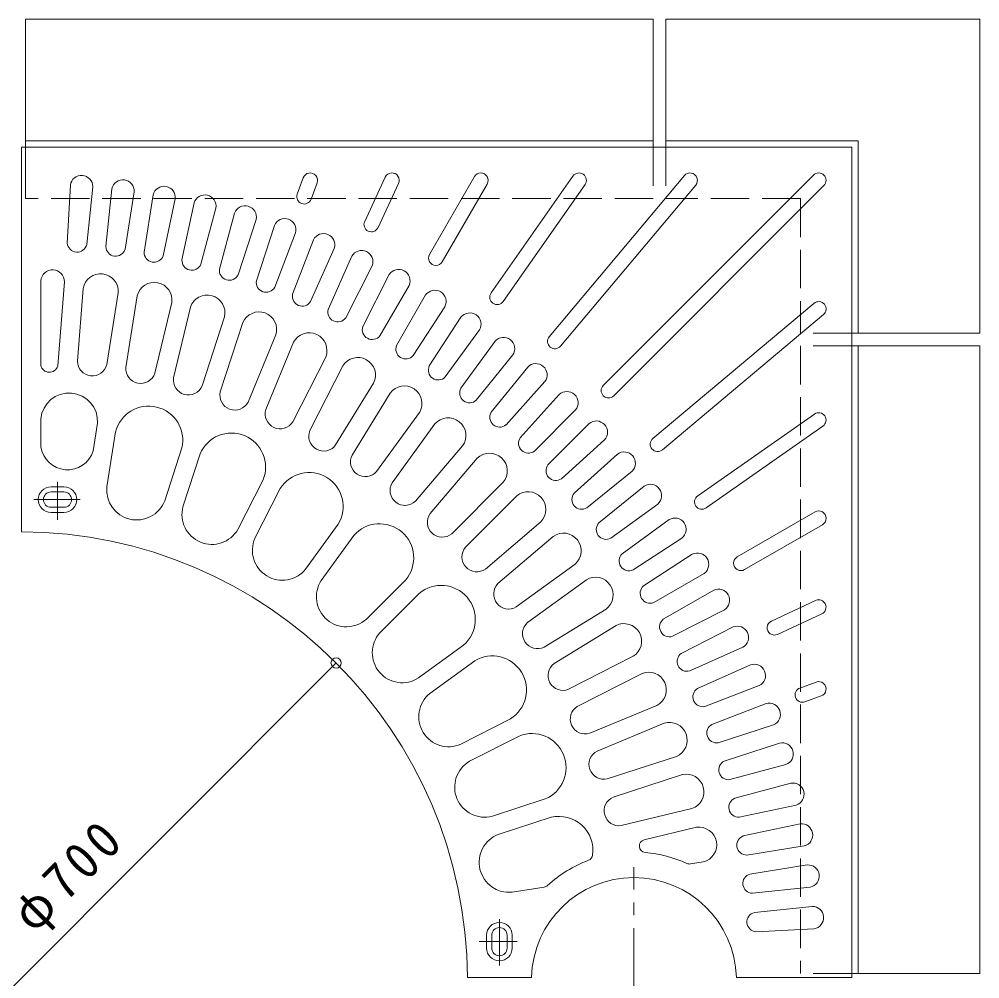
# Model space of a CAD drawing. Units: millimetres at full size, sheet at 1:10; details may follow other scales. Extents: x -1690 to 1870, y -1366 to 1268.
# Drawn here: x -838 to -88, y 412 to 1161 of the extents above; entities that cross this region are included whole.
import ezdxf

# ---------------------------------------------------------------- set-up
doc = ezdxf.new("R2010")
doc.units = ezdxf.units.MM
doc.header["$LTSCALE"] = 10
doc.header["$PDMODE"] = 32
doc.header["$PDSIZE"] = 8
doc.linetypes.add('CHAIN1', pattern=[8, 5, -1, 1, -1])
doc.linetypes.add('DASHED3', pattern=[4, 3, -1])
for name, color, linetype, lineweight in [('C-0', 3, 'Continuous', 9), ('C-1', 2, 'Continuous', 9), ('C-4', 7, 'Continuous', 9)]:
    doc.layers.add(name, color=color, linetype=linetype, lineweight=lineweight)
doc.styles.add('ＭＳ ゴシック', font='')
doc.styles.get('ＭＳ ゴシック').set_extended_font_data('MS Gothic')

msp = doc.modelspace()

# ---------------------------------------------------------------- linework, layer by layer
at = {"layer": 'C-0'}
for p, q in [((-188.09, 1060.89), (-188.09, 412.89)), ((-616.28, 1037.11), (-620.92, 1024.36)), ((-552.2, 1037.57), (-568.28, 1003.1)), ((-482.66, 1038.01), (-517.69, 977.33)), ((-405.69, 1038.44), (-469.54, 947.25)), ((-318.68, 1038.83), (-424.2, 913.09)), ((-217.9, 1039.21), (-382, 875.1)), ((-798.06, 1031.46), (-800.43, 986.12)), ((-780.55, 1030.08), (-785.3, 984.93)), ((-765.63, 1028.51), (-770.38, 983.36)), ((-605.48, 1033.17), (-610.11, 1020.43)), ((-541.78, 1032.71), (-557.86, 998.24)), ((-472.7, 1032.26), (-507.73, 971.58)), ((-396.27, 1031.84), (-460.12, 940.65)), ((-309.87, 1031.44), (-415.39, 905.7)), ((-209.77, 1031.07), (-373.87, 866.97)), ((-748.22, 1026.22), (-755.33, 981.38)), ((-733.41, 1023.87), (-740.51, 979.03)), ((-716.14, 1020.67), (-725.58, 976.27)), ((-701.47, 1017.55), (-710.91, 973.15)), ((-684.4, 1013.45), (-696.15, 969.61)), ((-669.91, 1009.57), (-681.66, 965.72)), ((-653.07, 1004.58), (-667.1, 961.41)), ((-638.81, 999.95), (-652.84, 956.77)), ((-622.25, 994.09), (-638.52, 951.71)), ((-608.25, 988.71), (-624.52, 946.33)), ((-592.03, 981.99), (-610.49, 940.52)), ((-578.32, 975.89), (-596.79, 934.42)), ((-562.47, 968.33), (-583.08, 927.89)), ((-549.11, 961.52), (-569.72, 921.07)), ((-821.09, 956.71), (-821.09, 890.76)), ((-802.71, 955.99), (-807.88, 890.24)), ((-533.68, 953.14), (-556.37, 913.83)), ((-788.09, 950.61), (-792.54, 894.07)), ((-760.71, 947.38), (-769.58, 891.34)), ((-745.89, 945.03), (-754.77, 889)), ((-520.69, 945.64), (-543.39, 906.33)), ((-718.85, 939.66), (-732.1, 884.49)), ((-217.53, 939.1), (-343.28, 833.59)), ((-704.27, 936.15), (-717.51, 880.99)), ((-505.72, 936.47), (-530.44, 898.4)), ((-210.14, 930.29), (-335.89, 824.78)), ((-677.73, 928.67), (-695.27, 874.71)), ((-663.47, 924.03), (-681, 870.08)), ((-493.13, 928.3), (-517.86, 890.23)), ((-478.66, 918.35), (-505.35, 881.63)), ((-637.6, 914.49), (-659.32, 862.08)), ((-623.75, 908.75), (-645.45, 856.34)), ((-466.53, 909.54), (-493.21, 872.81)), ((-598.71, 897.21), (-624.47, 846.66)), ((-452.6, 898.84), (-481.16, 863.57)), ((-585.35, 890.39), (-611.1, 839.85)), ((-440.94, 889.41), (-469.51, 854.13)), ((-427.59, 878), (-457.96, 844.27)), ((-561.29, 876.93), (-590.94, 828.55)), ((-548.51, 869.08), (-578.14, 820.72)), ((-416.44, 867.97), (-446.82, 834.23)), ((-403.7, 855.88), (-435.8, 823.78)), ((-821.09, 849.07), (-821.09, 827.15)), ((-525.58, 853.78), (-558.93, 807.88)), ((-217.13, 852.7), (-308.32, 788.85)), ((-776.83, 845.59), (-780.26, 823.94)), ((-513.45, 844.95), (-546.79, 799.06)), ((-393.1, 845.27), (-425.2, 813.17)), ((-210.54, 843.28), (-301.72, 779.43)), ((-762.74, 838.69), (-769.53, 795.82)), ((-381.01, 832.54), (-414.75, 802.16)), ((-711.01, 826.27), (-724.42, 785)), ((-491.79, 827.89), (-528.64, 784.75)), ((-696.74, 821.64), (-710.15, 780.36)), ((-480.39, 818.14), (-517.23, 775.01)), ((-370.97, 821.39), (-404.71, 791.01)), ((-359.57, 808.04), (-394.85, 779.46)), ((-803.09, 795.89), (-813.09, 795.89)), ((-647.59, 801.27), (-667.29, 762.61)), ((-460.14, 799.44), (-500.26, 759.32)), ((-350.13, 796.38), (-385.41, 767.81)), ((-803.09, 791.89), (-813.09, 791.89)), ((-634.23, 794.47), (-653.93, 755.79)), ((-449.54, 788.83), (-489.66, 748.71)), ((-803.09, 779.89), (-813.09, 779.89)), ((-339.44, 782.45), (-376.17, 755.76)), ((-803.09, 775.89), (-813.09, 775.89)), ((-216.71, 776.28), (-277.4, 741.24)), ((-588.87, 766.67), (-614.37, 731.56)), ((-430.83, 768.58), (-473.96, 731.74)), ((-330.62, 770.31), (-367.35, 743.63)), ((-210.96, 766.32), (-271.65, 731.28)), ((-576.73, 757.86), (-602.24, 722.74)), ((-421.08, 757.18), (-464.23, 720.33)), ((-320.67, 755.84), (-358.75, 731.11)), ((-312.51, 743.26), (-350.58, 718.54)), ((-404.02, 735.53), (-449.91, 702.19)), ((-303.33, 728.29), (-342.65, 705.59)), ((-536.28, 723.3), (-566.96, 692.62)), ((-395.2, 723.4), (-441.1, 690.05)), ((-525.67, 712.69), (-556.36, 682.01)), ((-295.83, 715.3), (-335.14, 692.6)), ((-216.27, 707.19), (-250.74, 691.12)), ((-379.89, 700.47), (-428.25, 670.83)), ((-287.45, 699.87), (-327.9, 679.25)), ((-211.41, 696.77), (-245.88, 680.7)), ((-372.05, 687.68), (-420.42, 658.04)), ((-280.65, 686.5), (-321.09, 665.89)), ((-491.12, 672.25), (-526.24, 646.73)), ((-273.08, 670.65), (-314.56, 652.19)), ((-482.31, 660.11), (-517.41, 634.6)), ((-358.58, 663.63), (-409.12, 637.88)), ((-266.98, 656.95), (-308.45, 638.49)), ((-351.76, 650.27), (-402.32, 624.51)), ((-260.26, 640.73), (-302.65, 624.46)), ((-215.8, 643.5), (-228.55, 638.86)), ((-211.87, 632.69), (-224.62, 628.06)), ((-340.23, 625.23), (-392.63, 603.52)), ((-254.89, 626.72), (-297.27, 610.45)), ((-454.51, 614.75), (-493.18, 595.04)), ((-334.48, 611.37), (-386.9, 589.66)), ((-249.03, 610.17), (-292.2, 596.14)), ((-447.7, 601.38), (-486.36, 581.68)), ((-244.39, 595.9), (-287.56, 581.88)), ((-324.95, 585.5), (-378.89, 567.98)), ((-239.4, 579.07), (-283.26, 567.32)), ((-320.3, 571.24), (-374.26, 553.71)), ((-235.52, 564.58), (-279.37, 552.83)), ((-427.34, 552.23), (-468.62, 538.82)), ((-231.42, 547.5), (-275.83, 538.07)), ((-312.83, 544.71), (-367.98, 531.46)), ((-422.71, 537.97), (-463.98, 524.56)), ((-228.31, 532.83), (-272.71, 523.39)), ((-309.32, 530.12), (-350.04, 520.35)), ((-225.1, 515.57), (-269.94, 508.46)), ((-303.95, 503.08), (-313.81, 501.52)), ((-222.76, 500.75), (-267.59, 493.65)), ((-428.2, 483.4), (-453.16, 479.45)), ((-220.46, 483.34), (-265.62, 478.6)), ((-218.9, 468.42), (-264.04, 463.68)), ((-217.52, 450.92), (-262.86, 448.54)), ((-473.09, 445.89), (-473.09, 435.89)), ((-469.09, 445.89), (-469.09, 435.89)), ((-457.09, 445.89), (-457.09, 435.89)), ((-453.09, 445.89), (-453.09, 435.89)), ((-438.06, 412.89), (-488.09, 412.89)), ((-188.09, 412.89), (-278.11, 412.89))]:
    msp.add_line(p, q, dxfattribs=at)
at = {"layer": 'C-0', "linetype": 'CHAIN1'}
for p, q in [((-808.09, 799.79), (-808.09, 770.17)), ((-790.46, 785.89), (-826.63, 785.89)), ((-358.09, 321.47), (-358.09, 499.02)), ((-463.09, 458.51), (-463.09, 422.35)), ((-449.19, 440.89), (-478.81, 440.89))]:
    msp.add_line(p, q, dxfattribs=at)
at = {"layer": 'C-0'}
msp.add_lwpolyline([(-188.09, 1060.89), (-836.09, 1060.89), (-836.09, 760.88)], dxfattribs=at)
for centre, radius, start, end in [((-789.35, 1030.17), 8.8, 359.35936, 171.61569), ((-757.01, 1026.77), 8.8, 356.35875, 168.61508), ((-610.88, 1035.14), 5.75, 339.99896, 160.00128), ((-546.99, 1035.14), 5.75, 335.00055, 155.00055), ((-477.68, 1035.14), 5.75, 329.99854, 149.99945), ((-400.98, 1035.14), 5.75, 325.00151, 145.0007), ((-314.28, 1035.14), 5.75, 320.00037, 140.00037), ((-213.84, 1035.14), 5.75, 315.00174, 135.00174), ((-724.88, 1021.69), 8.8, 353.35991, 165.61624), ((-693.07, 1014.93), 8.8, 350.35921, 162.61554), ((-615.52, 1022.39), 5.75, 160.00128, 340.00128), ((-661.66, 1006.51), 8.8, 347.35999, 159.61632), ((-630.73, 996.46), 8.8, 344.35907, 156.6154), ((-563.07, 1000.67), 5.75, 155.00055, 335.00055), ((-600.37, 984.8), 8.8, 341.35912, 153.61545), ((-792.76, 986.81), 7.7, 185.13205, 345.89487), ((-762.68, 983.65), 7.7, 182.13158, 342.89439), ((-732.81, 978.92), 7.7, 179.13235, 339.89517), ((-570.65, 971.57), 8.8, 338.3596, 150.61594), ((-512.71, 974.46), 5.75, 149.99945, 330.00069), ((-703.23, 972.63), 7.7, 176.13234, 336.89516), ((-811.91, 956.06), 9.2, 359.53096, 175.95439), ((-774.47, 948.34), 13.8, 356.02145, 170.51045), ((-674.01, 964.8), 7.7, 173.13286, 333.89568), ((-541.68, 956.81), 8.8, 335.35944, 147.61577), ((-732.5, 941.69), 13.8, 351.52098, 166.00998), ((-645.25, 955.45), 7.7, 170.13206, 330.89488), ((-691.18, 931.77), 13.8, 347.02161, 161.5106), ((-617.01, 944.61), 7.7, 167.13324, 327.89606), ((-513.51, 940.55), 8.8, 332.35846, 144.61479), ((-464.83, 943.95), 5.75, 145.00009, 325.00009), ((-213.84, 934.7), 5.75, 309.99963, 129.99963), ((-650.77, 918.64), 13.8, 342.52156, 157.01056), ((-589.38, 932.31), 7.7, 164.13318, 324.896), ((-486.23, 922.84), 8.8, 329.35938, 141.61571), ((-611.51, 902.37), 13.8, 338.02106, 152.51006), ((-562.43, 918.58), 7.7, 161.13316, 321.89598), ((-459.92, 903.72), 8.8, 326.35921, 138.61554), ((-419.79, 909.39), 5.75, 140.00067, 320.00037), ((-536.24, 903.46), 7.7, 158.13226, 318.89508), ((-780.89, 894.17), 11.65, 180.48615, 345.98207), ((-573.64, 883.08), 13.8, 333.52193, 148.01093), ((-814.42, 892.11), 6.8, 191.45444, 344.03453), ((-743.15, 888.19), 11.65, 175.98567, 341.4816), ((-510.87, 886.99), 7.7, 155.13208, 315.8949), ((-434.65, 883.25), 8.8, 323.35915, 135.61548), ((-705.99, 879.27), 11.65, 171.48552, 336.98145), ((-669.65, 867.46), 11.65, 166.98624, 332.48216), ((-537.41, 860.88), 13.8, 329.02171, 143.51071), ((-486.41, 869.21), 7.7, 152.13275, 312.89557), ((-410.48, 861.49), 8.8, 320.35924, 132.61557), ((-377.94, 871.04), 5.75, 135, 315), ((-798.99, 846.94), 22.2, 356.50491, 174.48969), ((-736.91, 832.31), 26.6, 346.85796, 166.13136), ((-634.34, 852.84), 11.65, 162.48619, 327.98212), ((-503.03, 835.9), 13.8, 324.52109, 139.01009), ((-462.9, 850.18), 7.7, 149.1331, 309.89592), ((-213.84, 847.99), 5.75, 304.9993, 124.99849), ((-387.48, 838.49), 8.8, 317.38443, 129.64076), ((-672.23, 811.3), 26.6, 337.85786, 157.13127), ((-600.3, 835.49), 11.65, 157.98653, 323.48245), ((-440.42, 829.94), 7.7, 146.13252, 306.89534), ((-339.58, 829.18), 5.75, 129.99963, 309.99933), ((-800.31, 830.19), 21, 188.31995, 342.68298), ((-567.72, 815.52), 11.65, 153.48683, 318.98276), ((-470.72, 808.3), 13.8, 320.02176, 134.51076), ((-365.72, 814.33), 8.8, 314.38443, 126.64076), ((-419.04, 808.55), 7.7, 143.10466, 303.86748), ((-611.64, 780.42), 26.6, 328.85803, 148.13144), ((-813.09, 785.89), 10, 90, 270), ((-803.09, 785.89), 10, 270, 90), ((-746.25, 793.42), 23.4, 174.11244, 338.90892), ((-536.8, 793.06), 11.65, 148.98599, 314.48192), ((-345.26, 789.05), 8.8, 311.38443, 123.64076), ((-813.09, 785.89), 6, 90, 270), ((-803.09, 785.89), 6, 270, 90), ((-440.67, 778.26), 13.8, 315.48955, 129.97855), ((-398.8, 786.07), 7.7, 140.10466, 300.86748), ((-305.02, 784.14), 5.75, 124.99991, 304.99991), ((-687.54, 774.34), 23.4, 165.11253, 329.90901), ((-507.75, 768.25), 11.65, 144.48645, 309.98238), ((-213.84, 771.3), 5.75, 300.00055, 120.00146), ((-556.62, 740.45), 26.6, 319.85809, 139.1315), ((-379.77, 762.57), 7.7, 137.10466, 297.86748), ((-326.14, 762.74), 8.8, 308.38443, 120.64076), ((-838.09, 410.89), 350, 0.32739, 89.67261), ((-413.07, 745.94), 13.8, 310.98955, 125.47855), ((-632.54, 746.32), 23.4, 156.11217, 320.90865), ((-480.73, 741.23), 11.65, 140.01793, 305.51385), ((-361.99, 738.1), 7.7, 134.10466, 294.86748), ((-308.43, 735.46), 8.8, 305.38443, 117.64076), ((-274.52, 736.26), 5.75, 119.99931, 300.00055), ((-582.59, 710.03), 23.4, 147.11253, 311.90901), ((-455.91, 712.17), 11.65, 135.51793, 301.01385), ((-388.1, 711.56), 13.8, 306.48955, 120.97855), ((-508.52, 692.36), 26.6, 310.86864, 130.14204), ((-345.51, 712.73), 7.7, 131.10466, 291.86748), ((-292.16, 707.3), 8.8, 302.38443, 114.64076), ((-213.84, 701.98), 5.75, 294.99945, 114.99945), ((-433.45, 681.26), 11.65, 131.01793, 296.51385), ((-330.39, 686.54), 7.7, 128.10466, 288.86748), ((-248.31, 685.91), 5.75, 114.99945, 294.99945), ((-365.89, 675.33), 13.8, 301.98955, 116.47855), ((-277.4, 678.32), 8.8, 299.38443, 111.64076), ((-538.94, 666.38), 23.4, 138.09108, 302.88756), ((-468.55, 637.34), 26.6, 301.86864, 121.14204), ((-316.66, 659.59), 7.7, 125.10466, 285.86748), ((-413.49, 648.68), 11.65, 126.51793, 292.01385), ((-264.17, 648.61), 8.8, 296.38443, 108.64076), ((-346.6, 637.47), 13.8, 297.48955, 111.97855), ((-304.36, 631.96), 7.7, 122.10466, 282.86748), ((-226.58, 633.46), 5.75, 109.99872, 289.99872), ((-213.84, 638.1), 5.75, 289.99872, 110.00104), ((-502.66, 616.44), 23.4, 129.09108, 293.88756), ((-396.14, 614.63), 11.65, 122.01793, 287.51385), ((-252.52, 618.25), 8.8, 293.38443, 105.64076), ((-330.34, 598.21), 13.8, 292.98955, 107.47855), ((-293.52, 603.73), 7.7, 119.10466, 279.86748), ((-437.68, 576.74), 26.6, 292.86864, 112.14204), ((-242.47, 587.32), 8.8, 290.38443, 102.64076), ((-381.52, 579.33), 11.65, 117.51793, 283.01385), ((-474.63, 561.44), 23.4, 120.09108, 284.88756), ((-284.18, 574.96), 7.7, 116.10466, 276.86748), ((-317.21, 557.79), 13.8, 288.48955, 102.97855), ((-234.05, 555.9), 8.8, 287.38443, 99.64076), ((-369.71, 542.99), 11.65, 113.01793, 278.51385), ((-276.35, 545.75), 7.7, 113.10466, 273.86748), ((-416.66, 512.06), 26.6, 352.07404, 103.14204), ((-227.29, 524.09), 8.8, 284.38443, 96.64076), ((-307.29, 516.47), 13.8, 283.98955, 98.47855), ((-455.56, 502.73), 23.4, 111.09108, 275.88756), ((-348.87, 515.48), 5, 103.50125, 264.96594), ((-270.06, 516.16), 7.7, 110.10466, 270.86748), ((-358.09, 410.89), 100, 65.53014, 84.96539), ((-358.09, 410.89), 100, 110.73871, 132.47002), ((-395.27, 509.09), 5, 290.73912, 352.07425), ((-314.59, 506.46), 5, 245.5302, 278.99934), ((-222.2, 491.97), 8.8, 281.38443, 93.64076), ((-358.09, 410.89), 80, 1.43251, 178.56749), ((-265.33, 486.29), 7.7, 107.10466, 267.86748), ((-428.98, 488.34), 5, 278.99934, 312.46982), ((-218.8, 459.62), 8.8, 278.38443, 90.64076), ((-262.17, 456.21), 7.7, 104.10466, 264.86748), ((-463.09, 445.89), 10, 0, 180), ((-463.09, 445.89), 6, 0, 180), ((-463.09, 435.89), 10, 180, 0), ((-463.09, 435.89), 6, 180, 0)]:
    msp.add_arc(centre, radius, start, end, dxfattribs=at)
at = {"layer": 'C-1'}
for p, q in [((-833.09, 1160.89), (-833.09, 1020.89)), ((-343.09, 1160.89), (-833.09, 1160.89)), ((-343.09, 1160.89), (-343.09, 1060.89)), ((-333.09, 1160.89), (-88.09, 1160.89)), ((-333.09, 1160.89), (-333.09, 1060.89)), ((-88.09, 1160.89), (-88.09, 915.89)), ((-343.09, 1065.89), (-833.09, 1065.89)), ((-183.09, 1065.89), (-333.09, 1065.89)), ((-183.09, 1065.89), (-183.09, 915.89)), ((-88.09, 915.89), (-188.09, 915.89)), ((-88.09, 905.89), (-188.09, 905.89)), ((-183.09, 905.89), (-183.09, 415.89)), ((-88.09, 905.89), (-88.09, 415.89)), ((-88.09, 415.89), (-188.09, 415.89))]:
    msp.add_line(p, q, dxfattribs=at)
at = {"layer": 'C-1', "linetype": 'DASHED3'}
for p, q in [((-343.09, 1060.89), (-343.09, 1020.89)), ((-333.09, 1060.89), (-333.09, 1020.89)), ((-343.09, 1020.89), (-833.09, 1020.89)), ((-228.09, 1020.89), (-333.09, 1020.89)), ((-228.09, 1020.89), (-228.09, 915.89)), ((-188.09, 915.89), (-228.09, 915.89)), ((-228.09, 905.89), (-228.09, 415.89)), ((-188.09, 905.89), (-228.09, 905.89)), ((-188.09, 415.89), (-228.09, 415.89))]:
    msp.add_line(p, q, dxfattribs=at)
at = {"layer": 'C-4'}
msp.add_line((-1085.57, 163.4), (-590.6, 658.38), dxfattribs=at)
msp.add_point((-590.6, 658.38), dxfattribs=at)

# ---------------------------------------------------------------- texts
at = {"layer": 'C-4', "color": 2, "insert": (-820.95, 440.69), "char_height": 29.33, "attachment_point": 7, "rotation": 45, "style": 'ＭＳ ゴシック'}
msp.add_mtext('\\T1.21;\\W0.95;φ700', dxfattribs=at)

doc.saveas('drawing.dxf')
